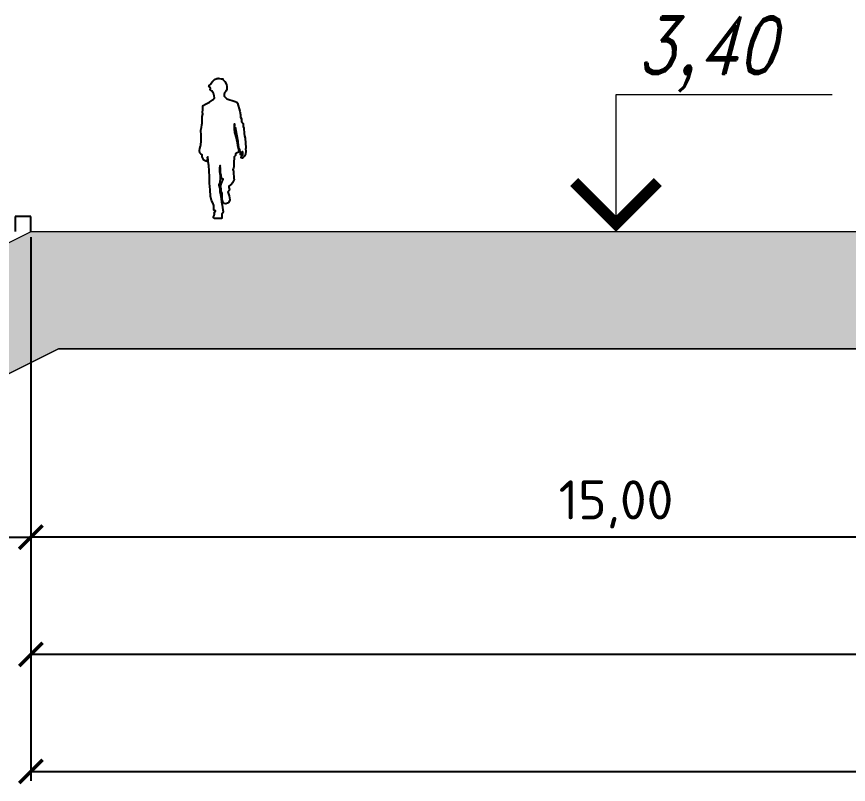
# Model space of a CAD drawing. Header units: millimetres. Extents: x 3633 to 4629, y 3430 to 3787.
# Drawn here: x 3787.9 to 3841.2, y 3677.9 to 3727.2 of the extents above; entities that cross this region are included whole.
import ezdxf

# ---------------------------------------------------------------- set-up
doc = ezdxf.new("R2010")
doc.units = ezdxf.units.MM
doc.linetypes.add('DASHED', pattern=[19.05, 12.7, -6.35])
doc.layers.add('tx1', color=179, linetype='Continuous', lineweight=25)
doc.layers.add('tx2', color=179, linetype='Continuous', lineweight=25)
doc.styles.add('bold', font='romand.shx', dxfattribs={"width": 0.8, "oblique": 15})
doc.styles.add('СПДС', font='isocpeur.ttf')
doc.dimstyles.new('СПДС', dxfattribs={"dimtxt": 1.25, "dimasz": 0.75, "dimexe": 0.3, "dimexo": 0.2, "dimgap": 0.3, "dimtad": 1, "dimrnd": 0.05, "dimzin": 1, "dimtxsty": 'СПДС', "dimblk": 'ARCHTICK', "dimcen": 0.6, "dimclrd": 7, "dimclre": 7, "dimclrt": 7, "dimazin": 0, "dimtfac": 1, "dimtmove": 1, "dimatfit": 3, "dimldrblk": 'OBLIQUE', "dimfxl": 1, "dimlwd": -1, "dimlwe": -1, "dimarcsym": 0})

# ---------------------------------------------------------------- blocks, each defined once
blk = doc.blocks.new('_ArchTick')
at = {"color": 0, "linetype": 'ByBlock', "const_width": 0.15}
blk.add_lwpolyline([(-0.5, -0.5), (0.5, 0.5)], dxfattribs=at)
blk = doc.blocks.new('*D271')
at = {"color": 7, "transparency": 16777216}
for p, q in [((3788.796, 3712.945), (3788.796, 3693.177)), ((3863.796, 3712.945), (3863.796, 3693.177)), ((3863.796, 3693.777), (3788.796, 3693.777))]:
    blk.add_line(p, q, dxfattribs=at)
at = {"layer": 'Defpoints', "color": 0, "transparency": 16777216}
for p in [(3788.796, 3713.345), (3863.796, 3713.345), (3788.796, 3693.777)]:
    blk.add_point(p, dxfattribs=at)
at = {"color": 7, "transparency": 16777216, "xscale": 1.5, "yscale": 1.5, "zscale": 1.5, "rotation": 180}
blk.add_blockref('_ArchTick', (3788.796, 3693.777), dxfattribs=at)
at = {"color": 7, "transparency": 16777216, "xscale": 1.5, "yscale": 1.5, "zscale": 1.5}
blk.add_blockref('_ArchTick', (3863.796, 3693.777), dxfattribs=at)
at = {"color": 7, "transparency": 16777216, "insert": (3826.296, 3695.877), "char_height": 2.5, "attachment_point": 5, "style": 'СПДС'}
blk.add_mtext('15,00', dxfattribs=at)
blk = doc.blocks.new('_Oblique')
at = {"color": 0, "linetype": 'ByBlock', "lineweight": -2}
blk.add_line((-0.5, -0.5), (0.5, 0.5), dxfattribs=at)
blk = doc.blocks.new('*D231')
at = {"color": 7, "transparency": 16777216}
for p, q in [((3788.796, 3693.358), (3788.796, 3685.658)), ((3995.153, 3693.358), (3995.153, 3685.658)), ((3995.153, 3686.258), (3788.796, 3686.258))]:
    blk.add_line(p, q, dxfattribs=at)
at = {"layer": 'Defpoints', "color": 0, "transparency": 16777216}
for p in [(3788.796, 3693.758), (3995.153, 3693.758), (3788.796, 3686.258)]:
    blk.add_point(p, dxfattribs=at)
at = {"color": 7, "transparency": 16777216, "xscale": 1.5, "yscale": 1.5, "zscale": 1.5, "rotation": 180.0000000000006}
blk.add_blockref('_ArchTick', (3788.796, 3686.258), dxfattribs=at)
at = {"color": 7, "transparency": 16777216, "xscale": 1.5, "yscale": 1.5, "zscale": 1.5}
blk.add_blockref('_ArchTick', (3995.153, 3686.258), dxfattribs=at)
at = {"color": 7, "transparency": 16777216, "insert": (3891.974, 3688.358), "char_height": 2.5, "attachment_point": 5, "style": 'СПДС'}
blk.add_mtext('30,95-51,95', dxfattribs=at)
blk = doc.blocks.new('*D232')
at = {"color": 7, "transparency": 16777216}
for p, q in [((3788.796, 3685.858), (3788.796, 3678.158)), ((4158.751, 3685.858), (4158.751, 3678.158)), ((3788.796, 3678.758), (4158.751, 3678.758))]:
    blk.add_line(p, q, dxfattribs=at)
at = {"layer": 'Defpoints', "color": 0, "transparency": 16777216}
for p in [(3788.796, 3686.258), (4158.751, 3686.258), (4158.751, 3678.758)]:
    blk.add_point(p, dxfattribs=at)
at = {"color": 7, "transparency": 16777216, "xscale": 1.5, "yscale": 1.5, "zscale": 1.5, "rotation": 180}
blk.add_blockref('_ArchTick', (3788.796, 3678.758), dxfattribs=at)
at = {"color": 7, "transparency": 16777216, "xscale": 1.5, "yscale": 1.5, "zscale": 1.5}
blk.add_blockref('_ArchTick', (4158.751, 3678.758), dxfattribs=at)
at = {"color": 7, "transparency": 16777216, "insert": (3973.774, 3680.858), "char_height": 2.5, "attachment_point": 5, "style": 'СПДС'}
blk.add_mtext('63,65-84,65', dxfattribs=at)
blk = doc.blocks.new('*D234')
at = {"color": 7, "transparency": 16777216}
for p, q in [((3788.796, 3713.009), (3788.796, 3693.177)), ((3762.296, 3711.945), (3762.296, 3693.177)), ((3762.296, 3693.777), (3788.796, 3693.777))]:
    blk.add_line(p, q, dxfattribs=at)
at = {"layer": 'Defpoints', "color": 0, "transparency": 16777216}
for p in [(3788.796, 3713.409), (3762.296, 3712.345), (3788.796, 3693.777)]:
    blk.add_point(p, dxfattribs=at)
at = {"color": 7, "transparency": 16777216, "xscale": 1.5, "yscale": 1.5, "zscale": 1.5, "rotation": 180}
blk.add_blockref('_ArchTick', (3762.296, 3693.777), dxfattribs=at)
at = {"color": 7, "transparency": 16777216, "xscale": 1.5, "yscale": 1.5, "zscale": 1.5}
blk.add_blockref('_ArchTick', (3788.796, 3693.777), dxfattribs=at)
at = {"color": 7, "transparency": 16777216, "insert": (3775.546, 3695.877), "char_height": 2.5, "attachment_point": 5, "style": 'СПДС'}
blk.add_mtext('5,30', dxfattribs=at)

msp = doc.modelspace()

# ---------------------------------------------------------------- hatches: boundary and pattern name
at = {"lineweight": 15, "ltscale": 200}
h = msp.add_hatch(dxfattribs=at)
h.set_pattern_fill('GRAVEL', color=0, scale=0.367172, style=0)
h.set_pattern_definition([(228.01279, (3130.4598, 4274.7117), (-74.6094504, -83.9356317), [1.25471, -124.21623]), (184.96974, (3129.62042, 4273.7791), (111.91417555, 9.32618183), [2.15312, -213.1585]), (132.51045, (3127.4754, 4273.59256), (93.26181304, -102.58799426), [1.51819, -150.30104]), (267.27369, (3123.8382, 4271.261), (9.32618132, 186.523626), [1.96072, -194.111016]), (292.833654, (3123.74493, 4269.3025), (-46.6309065, 111.9141756), [1.92264, -190.341514]), (357.27369, (3124.491, 4267.53054), (-186.523626, 9.32618132), [1.96072, -194.111016]), (37.69424, (3126.44952, 4267.43728), (-121.24035689, -93.261813), [2.59295, -256.70173]), (72.25533, (3128.50128, 4269.02273), (65.28326912, 205.17598859), [2.44801, -242.353146]), (121.429566, (3129.24737, 4271.35428), (-74.6094504, 121.24035689), [1.96736, -194.76865]), (175.23636, (3128.2215, 4273.033), (102.5879943, -9.3261813), [2.24604, -110.05605]), (222.397438, (3125.9832, 4273.2195), (-111.91417559, -102.5879943), [2.90462, -287.557645]), (138.81407, (3133.0711, 4271.16775), (-65.2832691, 55.9570878), [0.99138, -98.147285]), (171.469234, (3132.325, 4271.8206), (121.2403569, -18.65236258), [1.8861, -186.724245]), (225, (3130.46, 4272.1004), (-1e-15, -9.32618), [1.31892, -11.87029]), (203.19859, (3129.807, 4273.2195), (46.6309065, 18.6523626), [0.71026, -70.31582]), (291.8014, (3129.1541, 4272.9397), (-9.3261813, 27.978544), [1.00446, -49.218566]), (30.96376, (3129.5272, 4272.0071), (27.978544, 18.6523626), [1.63142, -52.749095]), (161.56505, (3130.926, 4272.8465), (18.652363, -9.326181), [1.17968, -28.3123]), (16.38954, (3123.74493, 4272.93973), (93.261813, 27.9785439), [1.6526, -163.607754]), (70.346176, (3125.3304, 4273.40604), (-37.3047252, -102.5879943), [1.38644, -137.25721]), (293.19859, (3130.9261, 4274.7117), (-18.6523626, 46.6309065), [1.42052, -69.60556]), (343.61046, (3131.48566, 4273.40604), (-93.261813, 27.9785439), [1.6526, -163.607754]), (339.44395, (3123.7449, 4267.1575), (-46.6309065, 18.6523626), [1.59366, -78.08927]), (294.77514, (3125.2371, 4266.5979), (-46.63090655, 102.58799427), [1.3353, -132.19529]), (66.80141, (3131.0193, 4265.3855), (18.6523626, 46.6309065), [1.42052, -69.60556]), (17.354025, (3131.5789, 4266.6912), (-121.2403569, -37.3047252), [1.56336, -154.77193]), (69.44395, (3126.4495, 4265.3855), (-18.6523626, -46.6309065), [0.79683, -78.8861]), (101.30993, (3130.4598, 4265.3855), (-9.3261813, 37.3047252), [0.47554, -47.07884]), (165.96376, (3130.3665, 4265.8518), (27.978544, -9.3261813), [1.92264, -36.53019]), (186.009006, (3128.5013, 4266.31814), (93.261813, 9.3261813), [1.78177, -176.39468]), (303.69007, (3129.5272, 4271.1678), (-9.326181, 18.6523626), [1.34504, -32.28098]), (353.157227, (3130.27325, 4270.0486), (158.5450821, -18.65236259), [2.34828, -232.47897]), (60.9454, (3132.6048, 4269.7688), (-37.3047252, -65.2832691), [0.96019, -95.05873]), (90, (3133.071, 4270.608), (-9.32618, 9.32618), [0.55957, -8.76661]), (120.25644, (3128.31476, 4266.5979), (37.3047252, -65.2832691), [1.29563, -128.26782]), (48.01279, (3127.6619, 4267.71707), (74.6094504, 83.9356317), [2.509414, -122.96152]), (0, (3129.341, 4269.582), (9.32618, 9.32618), [2.42481, -6.90137]), (325.30485, (3131.76544, 4269.5823), (93.26181303, -65.28326905), [1.4746, -145.985274]), (254.0546, (3132.9778, 4268.743), (-9.3261813, -37.3047252), [1.35791, -66.53771]), (207.645975, (3132.6048, 4267.43728), (-177.1974447, -93.26181298), [2.21091, -218.88057]), (175.42608, (3130.6463, 4266.4114), (-121.2403569, 9.3261813), [2.339, -231.56044])])
h.paths.add_polyline_path([(3736.796, 3687.345), (3753.567, 3687.345), (3790.567, 3705.845), (3878.796, 3705.845), (3863.796, 3713.345), (3788.796, 3713.345)])

# ---------------------------------------------------------------- linework, layer by layer
at = {"color": 0}
msp.add_lwpolyline([(3800.547, 3714.207), (3800.509, 3714.258), (3800.5, 3714.322), (3800.543, 3714.402), (3800.572, 3714.504), (3800.547, 3714.538), (3800.589, 3714.636), (3800.619, 3714.696), (3800.56, 3714.713), (3800.526, 3714.734), (3800.526, 3715.048), (3800.454, 3715.218), (3800.37, 3715.367), (3800.311, 3715.634), (3800.285, 3716.042), (3800.243, 3716.479), (3800.235, 3716.874), (3800.23, 3717.261), (3800.205, 3717.596), (3800.167, 3717.834), (3800.159, 3717.967), (3800.138, 3718.124), (3800.125, 3718.163), (3800.112, 3718.133), (3800.091, 3718.12), (3800.112, 3718.031), (3800.1, 3717.972), (3800.087, 3717.946), (3800.116, 3717.912), (3800.129, 3717.878), (3800.095, 3717.861), (3799.998, 3717.874), (3799.889, 3717.955), (3799.817, 3718.086), (3799.783, 3718.171), (3799.766, 3718.29), (3799.682, 3718.354), (3799.631, 3718.417), (3799.606, 3718.558), (3799.619, 3718.706), (3799.665, 3718.842), (3799.69, 3718.925), (3799.703, 3719.171), (3799.716, 3719.523), (3799.694, 3719.863), (3799.72, 3720.033), (3799.741, 3720.22), (3799.766, 3720.322), (3799.775, 3720.538), (3799.783, 3720.746), (3799.821, 3720.899), (3799.8, 3721.006), (3799.808, 3721.192), (3799.825, 3721.252), (3799.808, 3721.379), (3799.83, 3721.457), (3799.981, 3721.542), (3800.235, 3721.665), (3800.45, 3721.818), (3800.56, 3721.937), (3800.551, 3722.077), (3800.522, 3722.15), (3800.505, 3722.239), (3800.467, 3722.264), (3800.424, 3722.336), (3800.416, 3722.387), (3800.387, 3722.37), (3800.344, 3722.409), (3800.294, 3722.464), (3800.298, 3722.574), (3800.281, 3722.604), (3800.235, 3722.638), (3800.201, 3722.71), (3800.34, 3722.838), (3800.323, 3722.867), (3800.454, 3723.02), (3800.56, 3723.118), (3800.711, 3723.19), (3800.817, 3723.186), (3800.804, 3723.207), (3800.88, 3723.177), (3800.981, 3723.173), (3801.091, 3723.16), (3801.091, 3723.114), (3801.222, 3722.995), (3801.327, 3722.791), (3801.353, 3722.668), (3801.361, 3722.506), (3801.34, 3722.438), (3801.306, 3722.4), (3801.268, 3722.324), (3801.235, 3722.277), (3801.197, 3722.269), (3801.18, 3722.162), (3801.184, 3722.043), (3801.23, 3722.009), (3801.353, 3721.882), (3801.897, 3721.708), (3801.994, 3721.67), (3802.045, 3721.593), (3802.184, 3721.082), (3802.23, 3720.861), (3802.239, 3720.704), (3802.29, 3720.606), (3802.298, 3720.428), (3802.391, 3720.288), (3802.408, 3720.199), (3802.395, 3720.101), (3802.433, 3719.991), (3802.463, 3719.659), (3802.479, 3719.511), (3802.534, 3719.353), (3802.577, 3718.746), (3802.581, 3718.712), (3802.539, 3718.678), (3802.568, 3718.53), (3802.543, 3718.322), (3802.484, 3718.194), (3802.391, 3718.118), (3802.332, 3718.071), (3802.298, 3718.084), (3802.281, 3718.088), (3802.281, 3718.152), (3802.311, 3718.203), (3802.37, 3718.279), (3802.387, 3718.377), (3802.387, 3718.457), (3802.353, 3718.513), (3802.323, 3718.466), (3802.319, 3718.33), (3802.285, 3718.275), (3802.239, 3718.283), (3802.235, 3718.364), (3802.222, 3718.487), (3802.188, 3718.572), (3802.184, 3718.632), (3802.138, 3718.661), (3802.104, 3718.857), (3802.074, 3719.137), (3802.015, 3719.489), (3801.952, 3719.829), (3801.922, 3719.995), (3801.855, 3720.041), (3801.851, 3720.237), (3801.834, 3720.275), (3801.817, 3719.965), (3801.851, 3719.723), (3801.956, 3719.379), (3801.986, 3719.158), (3802.041, 3718.903), (3802.1, 3718.632), (3802.125, 3718.534), (3802.104, 3718.466), (3802.024, 3718.419), (3801.931, 3718.368), (3801.906, 3718.355), (3801.901, 3718.249), (3801.868, 3718.203), (3801.825, 3718.169), (3801.804, 3717.746), (3801.8, 3717.521), (3801.775, 3717.432), (3801.745, 3717.322), (3801.771, 3717.233), (3801.775, 3717.041), (3801.804, 3716.914), (3801.804, 3716.799), (3801.817, 3716.706), (3801.754, 3716.573), (3801.707, 3716.496), (3801.648, 3716.407), (3801.564, 3716.343), (3801.488, 3716.288), (3801.475, 3716.186), (3801.505, 3716.127), (3801.526, 3716.08), (3801.471, 3715.991), (3801.425, 3715.927), (3801.509, 3715.66), (3801.543, 3715.413), (3801.484, 3715.256), (3801.403, 3715.184), (3801.29, 3715.154), (3801.209, 3715.163), (3801.125, 3715.231), (3801.074, 3715.354), (3801.057, 3715.49), (3801.049, 3715.681), (3801.049, 3715.829), (3800.998, 3715.961), (3800.986, 3716.114), (3800.952, 3716.254), (3800.986, 3716.407), (3801.032, 3716.53), (3801.062, 3716.568), (3801.066, 3716.649), (3801.1, 3716.675), (3801.112, 3716.721), (3801.062, 3716.76), (3801.019, 3716.785), (3800.981, 3716.98), (3800.952, 3717.112), (3800.952, 3717.38), (3800.922, 3717.6), (3800.893, 3717.46), (3800.884, 3717.197), (3800.918, 3716.946), (3800.931, 3716.734), (3800.914, 3716.581), (3800.876, 3716.432), (3800.842, 3716.36), (3800.868, 3716.258), (3800.906, 3716.131), (3800.906, 3715.923), (3800.944, 3715.745), (3800.986, 3715.46), (3801.019, 3715.269), (3801.049, 3715.069), (3801.087, 3714.772), (3801.125, 3714.653), (3801.087, 3714.543), (3801.045, 3714.521), (3801.028, 3714.509), (3801.024, 3714.386), (3801.028, 3714.275), (3801.019, 3714.207)], close=True, dxfattribs=at)
at = {"color": 0, "linetype": 'DASHED', "ltscale": 0.5}
msp.add_lwpolyline([(3788.796, 3713.345), (3788.796, 3714.345), (3787.796, 3714.345), (3787.796, 3713.364)], dxfattribs=at)
at = {"color": 0, "lineweight": 15, "ltscale": 200}
for points in [[(3736.796, 3687.345), (3753.567, 3687.345), (3790.567, 3705.845), (3878.796, 3705.845), (3863.796, 3713.345), (3788.796, 3713.345), (3736.796, 3687.345)], [(3880.296, 3705.845), (3880.296, 3705.845), (3790.567, 3705.845), (3753.567, 3687.345)]]:
    msp.add_lwpolyline(points, dxfattribs=at)
at = {"layer": 'tx1', "color": 0, "linetype": 'Continuous', "lineweight": 15, "ltscale": 200}
for p, q in [((3826.296, 3713.345), (3826.296, 3722.157)), ((3826.296, 3722.157), (3840.155, 3722.157))]:
    msp.add_line(p, q, dxfattribs=at)
at = {"layer": 'tx1', "color": 0, "linetype": 'Continuous', "lineweight": 15, "ltscale": 200, "const_width": 0.734}
msp.add_lwpolyline([(3823.618, 3716.542), (3826.296, 3713.864), (3828.974, 3716.542)], dxfattribs=at)

# ---------------------------------------------------------------- texts
at = {"layer": 'tx2', "color": 0, "lineweight": 15, "ltscale": 200, "style": 'bold', "oblique": 15, "width": 0.8}
msp.add_text('3,40', height=3.6717, dxfattribs=at).set_placement((3827.618, 3723.479))

# ---------------------------------------------------------------- dimensions: what is measured, and where the dimension line sits
at = {"color": 0}
dim = msp.add_linear_dim(base=(3788.796, 3693.777), p1=(3762.296, 3712.345), p2=(3788.796, 3713.409), dimstyle='СПДС', override={"dimscale": 2, "dimlfac": 0.2}, dxfattribs=at)
dim.commit()
dim.dimension.update_dxf_attribs({"geometry": '*D234', "text_midpoint": (3775.546, 3695.877)})
dim = msp.add_linear_dim(base=(3788.796, 3693.777), p1=(3863.796, 3713.345), p2=(3788.796, 3713.345), angle=180, dimstyle='СПДС', override={"dimscale": 2, "dimlfac": 0.2}, dxfattribs=at)
dim.commit()
dim.dimension.update_dxf_attribs({"geometry": '*D271', "text_midpoint": (3826.296, 3695.877)})
for p1, p2, distance, text, picture, middle in [((3995.153, 3693.758), (3788.796, 3693.758), 7.5, '30,95-51,95', '*D231', (3891.974, 3688.358)), ((3788.796, 3686.258), (4158.751, 3686.258), -7.5, '63,65-84,65', '*D232', (3973.774, 3680.858))]:
    dim = msp.add_aligned_dim(p1=p1, p2=p2, distance=distance, text=text, dimstyle='СПДС', override={"dimscale": 2, "dimlfac": 0.2}, dxfattribs=at)
    dim.commit()
    dim.dimension.update_dxf_attribs({"geometry": picture, "text_midpoint": middle})

doc.saveas('drawing.dxf')
